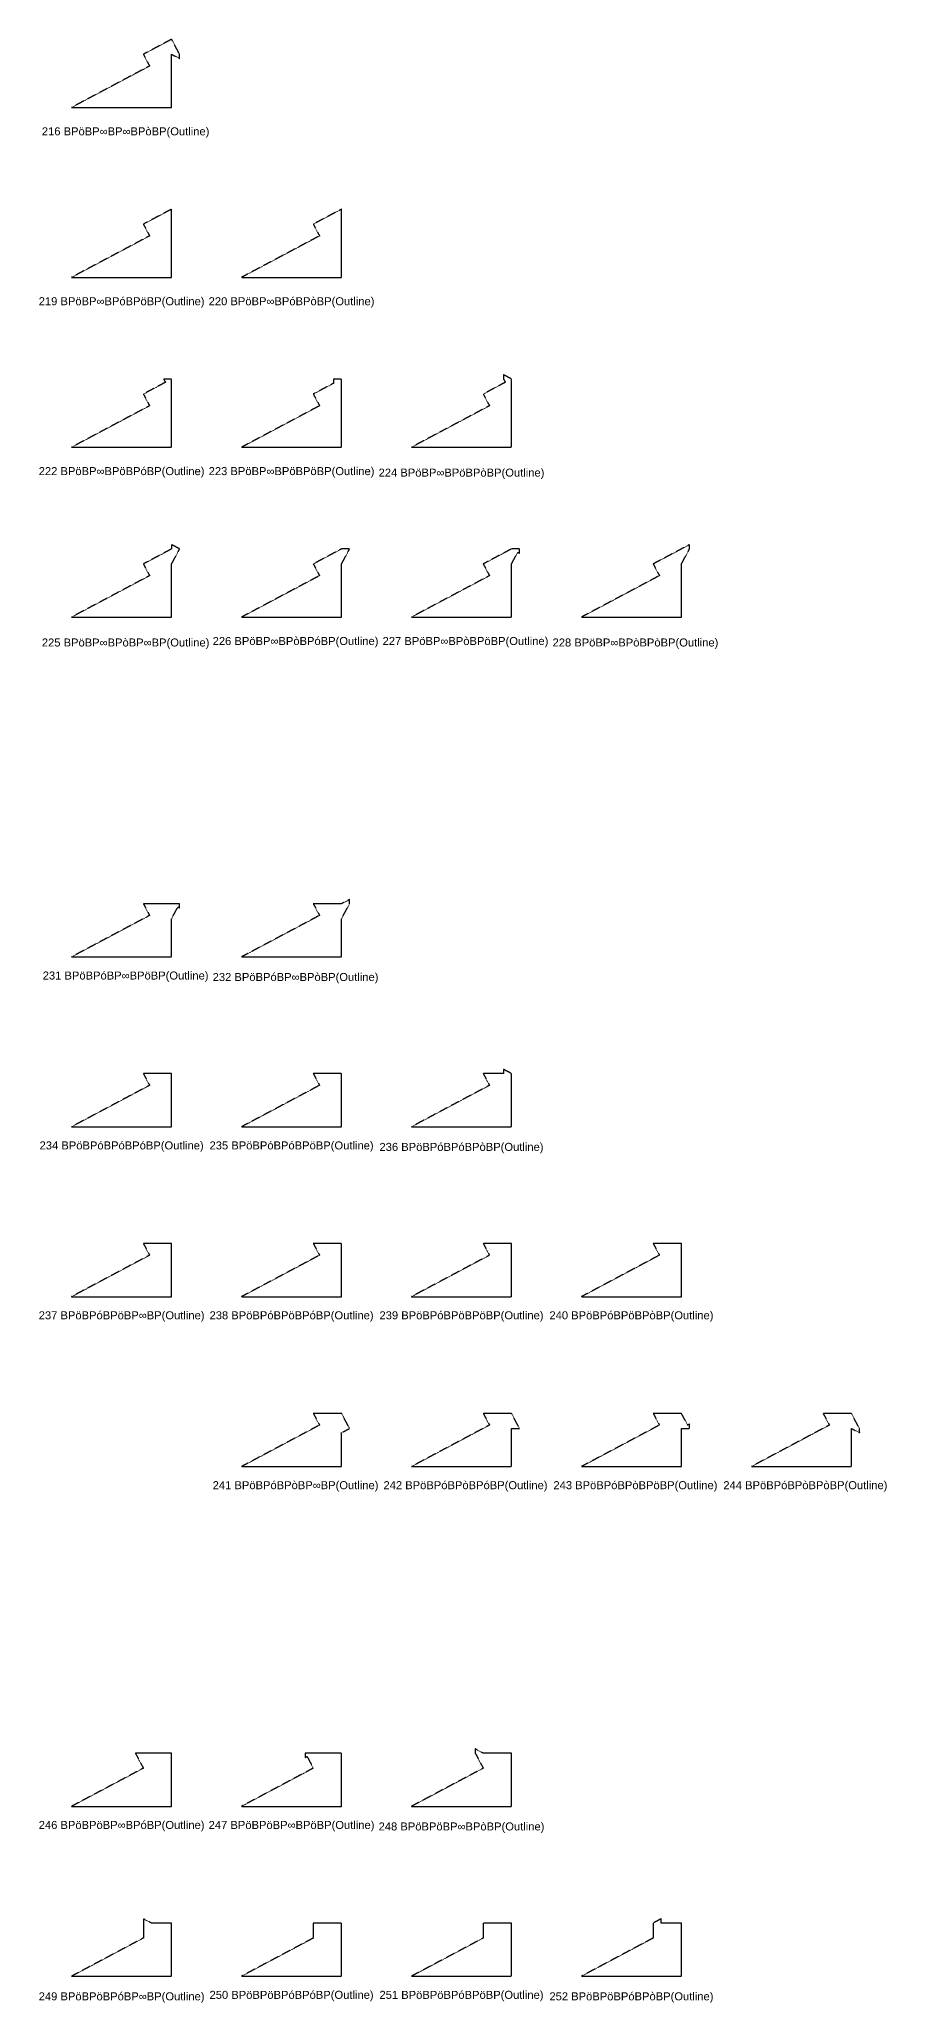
# Model space of a CAD drawing. Header units: millimetres. Extents: x 130908 to 599272, y -2842299 to 24518.
# Drawn here: x 393631 to 520704, y -2127991 to -1833474 of the extents above; entities that cross this region are included whole.
import ezdxf
from ezdxf.enums import TextEntityAlignment as Align

# ---------------------------------------------------------------- set-up
doc = ezdxf.new("R2010")
doc.units = ezdxf.units.MM
doc.linetypes.add('DASHED', pattern=[19.05, 12.7, -6.35])
doc.styles.add('Arial', font='arial_0.ttf')

msp = doc.modelspace()

# ---------------------------------------------------------------- linework, layer by layer
at = {"linetype": 'DASHED'}
for points in [[(410171, -1837486), (398477, -1843704), (413477, -1843704), (413477, -1835729), (414676, -1836366), (414676, -1835729), (413477, -1833474), (409237, -1835729)], [(413477, -1869187), (413477, -1858956), (409237, -1861211), (410171, -1862969), (398477, -1869187)], [(438960, -1869187), (438960, -1858956), (434719, -1861211), (435654, -1862969), (423960, -1869187)], [(412278, -1884439), (412543, -1884936), (409237, -1886694), (410171, -1888452), (398477, -1894670), (413477, -1894670), (413477, -1884439)], [(437761, -1885077), (434719, -1886694), (435654, -1888452), (423960, -1894670), (438960, -1894670), (438960, -1884439), (437761, -1884439)], [(463508, -1884936), (460202, -1886694), (461137, -1888452), (449443, -1894670), (464443, -1894670), (464443, -1884439), (463244, -1883802), (463244, -1884439)], [(410171, -1913935), (398477, -1920153), (413477, -1920153), (413477, -1912177), (414676, -1909922), (413477, -1909285), (413477, -1909922), (409237, -1912177)], [(440159, -1909922), (438960, -1909922), (434719, -1912177), (435654, -1913935), (423960, -1920153), (438960, -1920153), (438960, -1912177)], [(465642, -1909922), (464443, -1909922), (460202, -1912177), (461137, -1913935), (449443, -1920153), (464443, -1920153), (464443, -1912177), (465378, -1910419), (465642, -1910560)], [(486620, -1913935), (474926, -1920153), (489926, -1920153), (489926, -1912177), (491125, -1909922), (491125, -1909285), (485685, -1912177)], [(414676, -1963780), (414676, -1963143), (409237, -1963143), (410171, -1964900), (398477, -1971118), (413477, -1971118), (413477, -1965397), (414412, -1963640)], [(434719, -1963143), (435654, -1964900), (423960, -1971118), (438960, -1971118), (438960, -1965397), (440159, -1963143), (440159, -1962505), (438960, -1963143)], [(463244, -1987988), (463244, -1988625), (460202, -1988625), (461137, -1990383), (449443, -1996601), (464443, -1996601), (464443, -1988625)], [(413477, -1988625), (409237, -1988625), (410171, -1990383), (398477, -1996601), (413477, -1996601)], [(438960, -1988625), (434719, -1988625), (435654, -1990383), (423960, -1996601), (438960, -1996601)], [(413477, -2022084), (413477, -2014108), (409237, -2014108), (410171, -2015866), (398477, -2022084)], [(438960, -2022084), (438960, -2014108), (434719, -2014108), (435654, -2015866), (423960, -2022084)], [(464443, -2022084), (464443, -2014108), (460202, -2014108), (461137, -2015866), (449443, -2022084)], [(489926, -2022084), (489926, -2014108), (485685, -2014108), (486620, -2015866), (474926, -2022084)], [(434719, -2039591), (435654, -2041349), (423960, -2047567), (438960, -2047567), (438960, -2042483), (440159, -2041846), (438960, -2039591)], [(464443, -2041846), (465642, -2041846), (464443, -2039591), (460202, -2039591), (461137, -2041349), (449443, -2047567), (464443, -2047567)], [(490861, -2041349), (489926, -2039591), (485685, -2039591), (486620, -2041349), (474926, -2047567), (489926, -2047567), (489926, -2041846), (491125, -2041846), (491125, -2041208)], [(511168, -2039591), (512103, -2041349), (500409, -2047567), (515409, -2047567), (515409, -2041846), (516608, -2042483), (516608, -2041846), (515409, -2039591)], [(413477, -2090557), (408038, -2090557), (409237, -2092812), (398477, -2098532), (413477, -2098532)], [(433785, -2091054), (434719, -2092812), (423960, -2098532), (438960, -2098532), (438960, -2090557), (433521, -2090557), (433521, -2091194)], [(460202, -2092812), (449443, -2098532), (464443, -2098532), (464443, -2090557), (460202, -2090557), (459003, -2089919), (459003, -2090557)], [(409237, -2118294), (398477, -2124015), (413477, -2124015), (413477, -2116040), (410436, -2116040), (409237, -2115402)], [(434719, -2116040), (434719, -2118294), (423960, -2124015), (438960, -2124015), (438960, -2116040)], [(464443, -2116040), (460202, -2116040), (460202, -2118294), (449443, -2124015), (464443, -2124015)], [(485685, -2118294), (474926, -2124015), (489926, -2124015), (489926, -2116040), (486884, -2116040), (486884, -2115402), (485685, -2116040)]]:
    msp.add_lwpolyline(points, close=True, dxfattribs=at)

# ---------------------------------------------------------------- texts
at = {"linetype": 'DASHED', "ltscale": 100, "style": 'Arial'}
for s, p in [('216 BPöBP∞BP∞BPòBP(Outline)', (406577, -1847285)), ('219 BPöBP∞BPóBPöBP(Outline)', (405977, -1872768)), ('220 BPöBP∞BPóBPòBP(Outline)', (431460, -1872768)), ('222 BPöBP∞BPöBPóBP(Outline)', (405977, -1898250)), ('223 BPöBP∞BPöBPöBP(Outline)', (431460, -1898250)), ('224 BPöBP∞BPöBPòBP(Outline)', (456943, -1898474)), ('226 BPöBP∞BPòBPóBP(Outline)', (432060, -1923733)), ('227 BPöBP∞BPòBPöBP(Outline)', (457542, -1923733)), ('225 BPöBP∞BPòBP∞BP(Outline)', (406577, -1923956)), ('228 BPöBP∞BPòBPòBP(Outline)', (483025, -1923956)), ('231 BPöBPóBP∞BPöBP(Outline)', (406577, -1973910)), ('232 BPöBPóBP∞BPòBP(Outline)', (432060, -1974133)), ('234 BPöBPóBPóBPóBP(Outline)', (405977, -1999393)), ('235 BPöBPóBPóBPöBP(Outline)', (431460, -1999393)), ('236 BPöBPóBPóBPòBP(Outline)', (456943, -1999616)), ('237 BPöBPóBPöBP∞BP(Outline)', (405977, -2024875)), ('238 BPöBPóBPöBPóBP(Outline)', (431460, -2024875)), ('239 BPöBPóBPöBPöBP(Outline)', (456943, -2024875)), ('240 BPöBPóBPöBPòBP(Outline)', (482426, -2024875)), ('241 BPöBPóBPòBP∞BP(Outline)', (432060, -2050358)), ('242 BPöBPóBPòBPóBP(Outline)', (457542, -2050358)), ('243 BPöBPóBPòBPöBP(Outline)', (483025, -2050358)), ('244 BPöBPóBPòBPòBP(Outline)', (508508, -2050358)), ('246 BPöBPöBP∞BPóBP(Outline)', (405977, -2101324)), ('247 BPöBPöBP∞BPöBP(Outline)', (431460, -2101324)), ('248 BPöBPöBP∞BPòBP(Outline)', (456943, -2101547)), ('249 BPöBPöBPóBP∞BP(Outline)', (405977, -2127030)), ('250 BPöBPöBPóBPóBP(Outline)', (431460, -2126807)), ('251 BPöBPöBPóBPöBP(Outline)', (456943, -2126807)), ('252 BPöBPöBPóBPòBP(Outline)', (482426, -2127030))]:
    msp.add_text(s, height=1200, dxfattribs=at).set_placement(p, align=Align.MIDDLE_CENTER)

doc.saveas('drawing.dxf')
